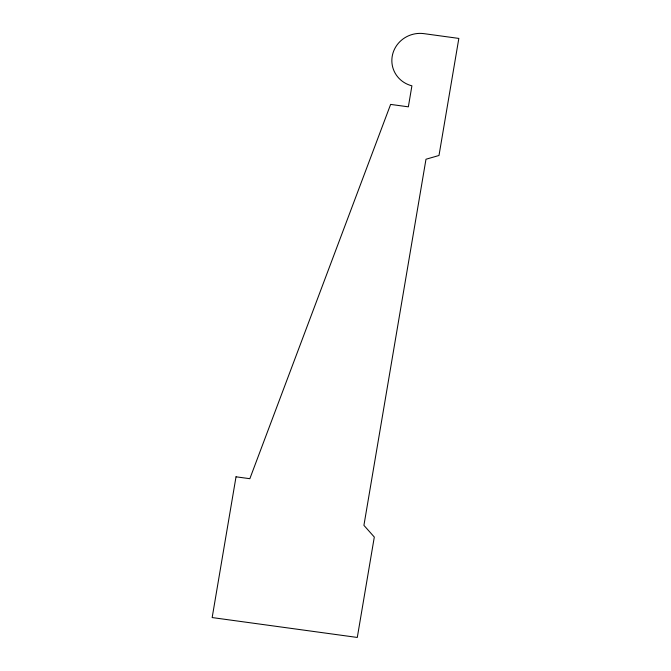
<?xml version="1.0" encoding="UTF-8"?>
<svg xmlns="http://www.w3.org/2000/svg" width="671" height="671" viewBox="0 0 671 671"><rect width="100%" height="100%" fill="white"/><g stroke="black" fill="none" stroke-linecap="round" stroke-linejoin="round"><path stroke-width="1.01" d="M236.024 476.804L212.162 617.563L357.291 637.45L374.309 537.052L363.917 525.359L425.984 159.237L438.993 155.487L458.838 38.423L423.904 33.634A27.729 26.572 -15.4 0 0 392.51 54.812A27.729 26.572 -15.4 0 0 411.91 85.821L408.354 106.832L390.623 104.408L249.847 478.7L236.024 476.804"/></g></svg>
